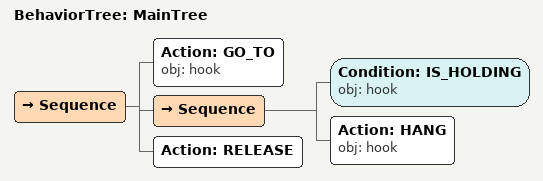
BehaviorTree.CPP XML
<root main_tree_to_execute="MainTree">
  <BehaviorTree ID="MainTree">
    <Sequence>
      <!-- Go to hook -->
      <Action ID="GO_TO" obj="hook" />
      <Sequence>
        <!-- Check hook is holding before HANG -->
        <Condition ID="IS_HOLDING" obj="hook" />
        <!-- Hang bag on hook -->
        <Action ID="HANG" obj="hook" />
      </Sequence>
      <!-- Release -->
      <Action ID="RELEASE" />
    </Sequence>
  </BehaviorTree>
</root>
